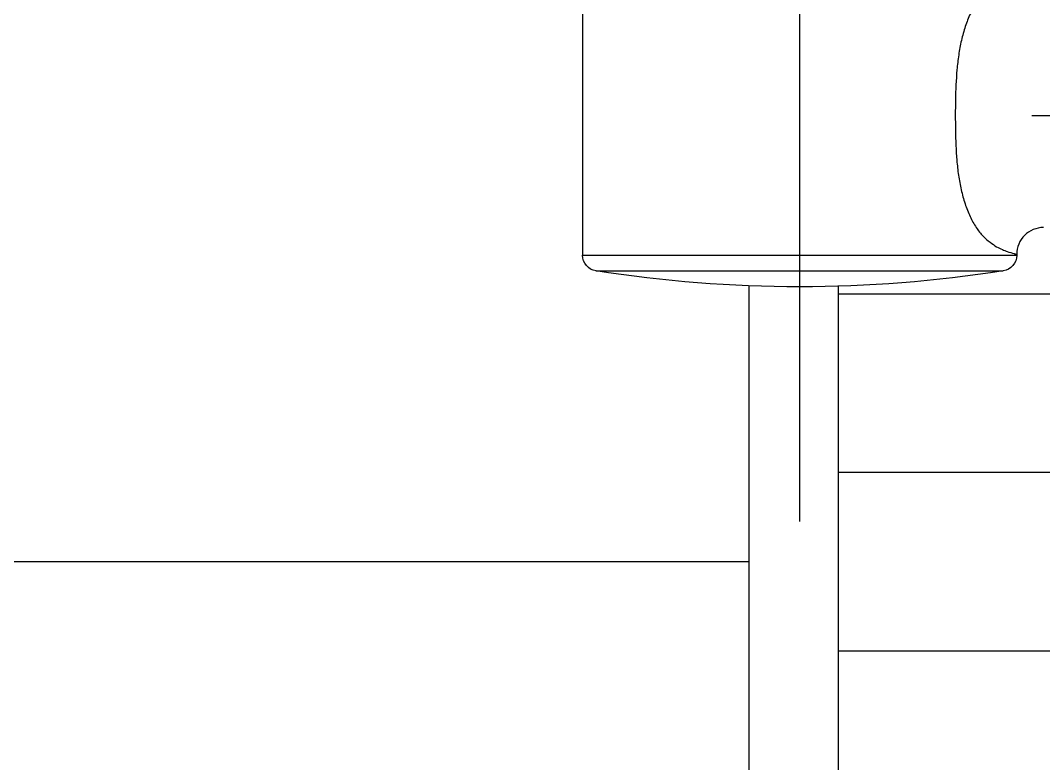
# Model space of a CAD drawing. Header units: millimetres. Extents: x 18456 to 179493, y -203649 to 469211.
# Drawn here: x 142697.7 to 142812.2, y 201368 to 201451.2 of the extents above; entities that cross this region are included whole.
import ezdxf

# ---------------------------------------------------------------- set-up
doc = ezdxf.new("R2010")
doc.units = ezdxf.units.MM
doc.layers.add('X-평면도(기본형)$0$FUR', color=6, linetype='Continuous', true_color=0xff00ff)
doc.layers.add('X-평면도(기본형)$0$TIL', color=5, linetype='Continuous', true_color=0x0000ff)

# ---------------------------------------------------------------- blocks, each defined once
blk = doc.blocks.new('X-평면도(기본형)$0$T1')
at = {"layer": 'X-평면도(기본형)$0$FUR', "color": 8, "true_color": 0x808080}
for p, q in [((43, 270), (90, 270)), ((43, 250), (90, 250)), ((10, 230), (90, 230))]:
    blk.add_line(p, q, dxfattribs=at)
at = {"layer": 'X-평면도(기본형)$0$FUR'}
for points in [[(100, 270.92), (100, 0), (0, 0), (0, 700), (100, 700), (100, 487.43)], [(90, 270.87), (90, 10), (10, 10), (10, 238.22)]]:
    blk.add_lwpolyline(points, dxfattribs=at)
blk = doc.blocks.new('X-평면도(기본형)$0$A$C5C7666B6')
at = {"layer": 'X-평면도(기본형)$0$FUR', "color": 1, "true_color": 0xff0000}
for p, q in [((94.3, 283.57), (94.3, 19.86)), ((68.3, 65.36), (38.24, 65.36))]:
    blk.add_line(p, q, dxfattribs=at)
at = {"layer": 'X-평면도(기본형)$0$FUR'}
for p, q in [((118.6, 109.29), (118.6, 49.71)), ((70, 49.81), (70, 49.71)), ((118.6, 49.71), (70, 49.71)), ((117.1, 47.95), (71.5, 47.95))]:
    blk.add_line(p, q, dxfattribs=at)
for centre, radius, start, end in [((71.78, 49.71), 1.78, 180, 261.0466), ((116.82, 49.71), 1.78, 278.9534, 0), ((94.3, 192.66), 146.49, 261.0466, 278.9534)]:
    blk.add_arc(centre, radius, start, end, dxfattribs=at)
for points, knots in [([(70, 80.91), (70.03, 80.89), (70.12, 80.88), (70.32, 80.82), (70.64, 80.72), (71.07, 80.59), (71.61, 80.39), (72.26, 80.07), (72.98, 79.58), (73.78, 78.9), (74.56, 77.95), (75.24, 76.73), (75.79, 75.31), (76.22, 73.76), (76.52, 72.13), (76.77, 69.91), (76.88, 67.09), (76.88, 63.71), (76.78, 60.9), (76.54, 58.67), (76.24, 57.04), (75.82, 55.49), (75.27, 54.06), (74.6, 52.83), (73.83, 51.86), (73.03, 51.17), (72.3, 50.67), (71.65, 50.34), (70.99, 50.1), (70.55, 49.96), (70.3, 49.89)], [0, 0, 0, 0, 0.084821, 0.29084, 0.618994, 1.069306, 1.644258, 2.357898, 3.225185, 4.259722, 5.485079, 6.893205, 8.435031, 10.051118, 11.709486, 13.388526, 16.766202, 20.148393, 23.526298, 25.206193, 26.866037, 28.484944, 30.031056, 31.448478, 32.682912, 33.726967, 34.603956, 35.326205, 35.90942, 36.703333, 36.703333, 36.703333, 36.703333]), ([(67, 52.81), (67.39, 52.81), (68.18, 52.65), (69.18, 51.98), (69.85, 50.99), (70, 50.2), (70, 49.81)], [0, 0, 0, 0, 1.170668, 2.3414, 3.512138, 4.682825, 4.682825, 4.682825, 4.682825]), ([(70.3, 49.89), (70.26, 49.88), (70.18, 49.85), (70.09, 49.83), (70.05, 49.82), (70.02, 49.81), (70.01, 49.81), (70, 49.81), (70, 49.81)], [0, 0, 0, 0, 0.1361482, 0.2332087, 0.2670942, 0.2912878, 0.3058565, 0.3109058, 0.3109058, 0.3109058, 0.3109058])]:
    blk.add_open_spline(points, degree=3, knots=knots, dxfattribs=at)
blk = doc.blocks.new('X-평면도(기본형)$0$ba15002700')
at = {"layer": 'X-평면도(기본형)$0$TIL'}
blk.add_line((100, -560), (1500, -560), dxfattribs=at)
at = {"layer": 'X-평면도(기본형)$0$FUR'}
for name, p in [('X-평면도(기본형)$0$T1', (0, -800)), ('X-평면도(기본형)$0$A$C5C7666B6', (0, -575.36))]:
    blk.add_blockref(name, p, dxfattribs=at)

msp = doc.modelspace()

# ---------------------------------------------------------------- block references
at = {"xscale": -1}
msp.add_blockref('X-평면도(기본형)$0$ba15002700', (142879.19, 201950.57), dxfattribs=at)

doc.saveas('drawing.dxf')
